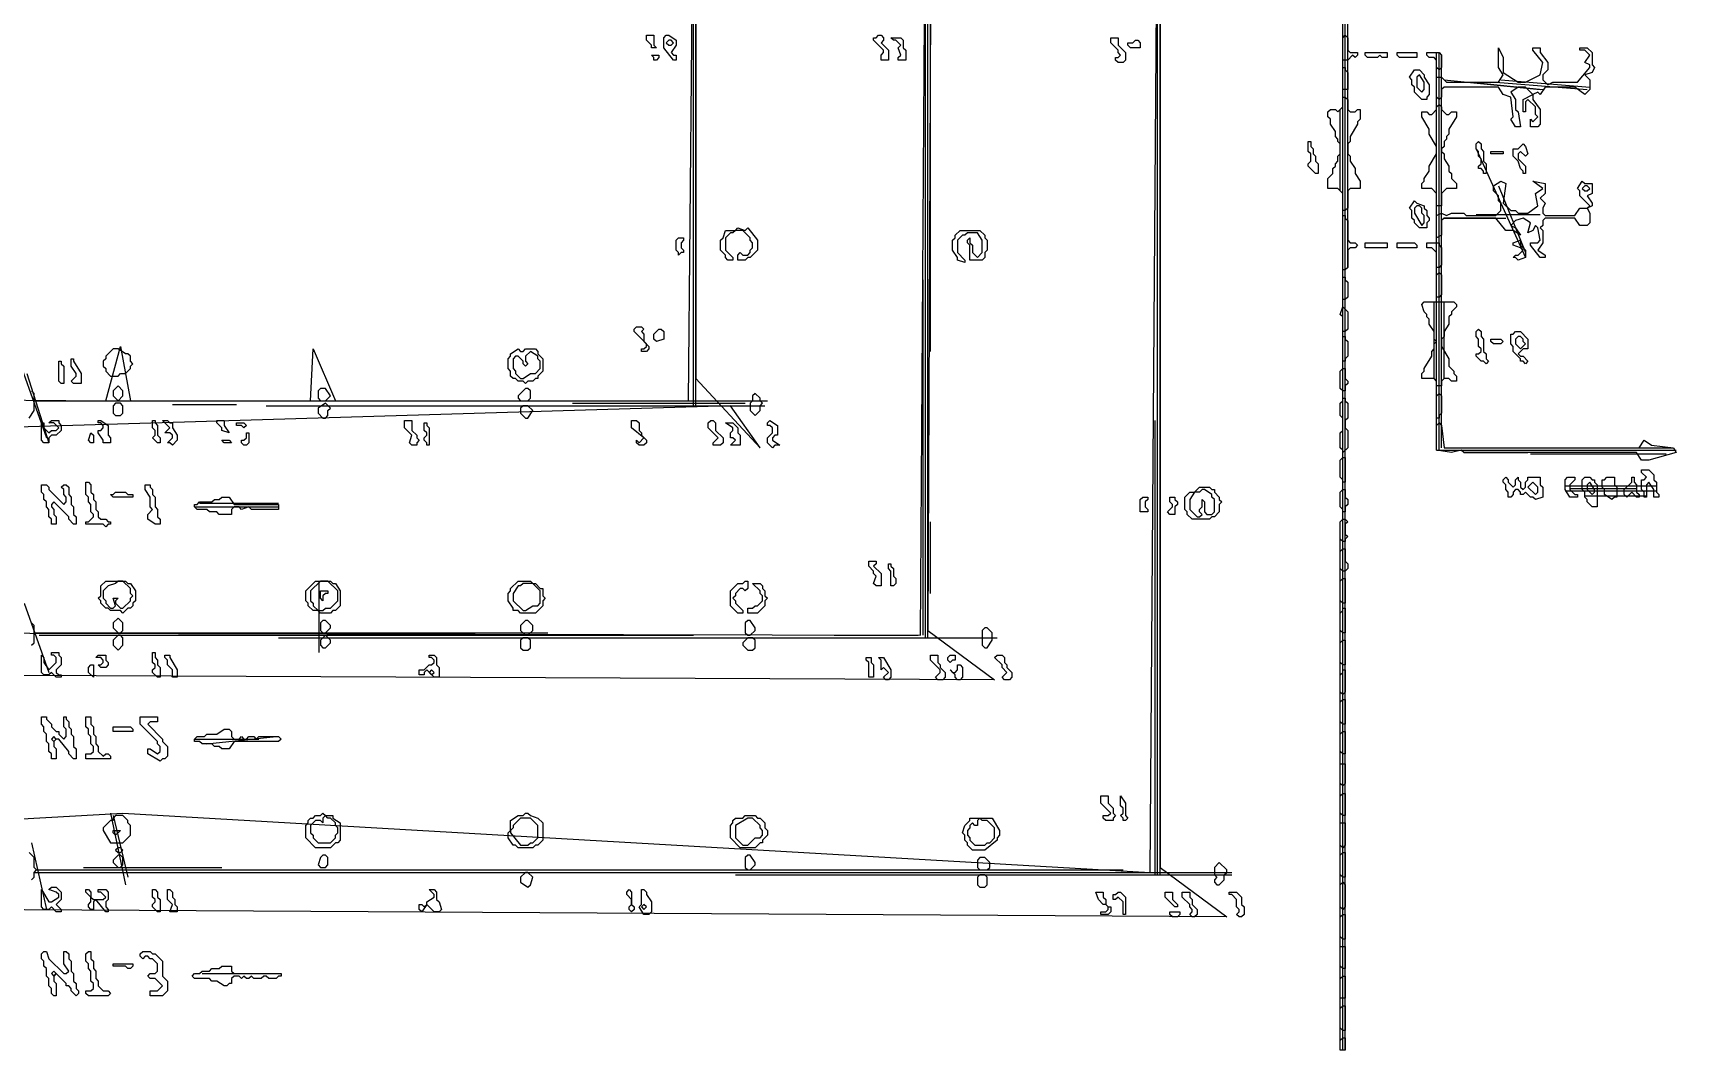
# Model space of a CAD drawing. Header units: metres. Extents: x 5 to 1373, y 11 to 1224.
# Drawn here: x 708 to 1373, y 11 to 423 of the extents above; entities that cross this region are included whole.
import ezdxf

# ---------------------------------------------------------------- set-up
doc = ezdxf.new("R2010")
doc.units = ezdxf.units.M
doc.layers.add('TRACE_DETAIL', color=7, linetype='Continuous')
doc.layers.add('TRACE_MAIN', color=7, linetype='Continuous')

msp = doc.modelspace()

# ---------------------------------------------------------------- linework, layer by layer
at = {"layer": 'TRACE_DETAIL'}
for points in [[(960, 417), (958, 417), (958, 418), (956, 420), (956, 422), (959, 422), (959, 418)], [(968, 412), (967, 412), (963, 417), (963, 421), (964, 422), (965, 422), (968, 420), (968, 418), (966, 415), (967, 414), (968, 414)], [(964, 419), (965, 418), (966, 418), (967, 419), (966, 420), (965, 420)], [(1054, 412), (1051, 412), (1051, 414), (1052, 415), (1052, 416), (1048, 420), (1048, 421), (1049, 421), (1050, 422), (1051, 422), (1052, 421), (1052, 420), (1051, 419), (1054, 416)], [(1061, 412), (1058, 412), (1058, 413), (1059, 414), (1058, 417), (1059, 418), (1057, 420), (1056, 420), (1055, 421), (1059, 421), (1060, 420), (1060, 417), (1061, 416)], [(1149, 411), (1147, 411), (1146, 412), (1146, 413), (1147, 413), (1148, 414), (1147, 415), (1147, 416), (1144, 419), (1144, 421), (1147, 421), (1147, 418), (1150, 415), (1150, 412)], [(1151, 418), (1151, 419), (1153, 419), (1154, 420), (1155, 420), (1156, 419), (1156, 417), (1152, 417)], [(1240, 412), (1238, 412), (1238, 421), (1239, 422), (1240, 421), (1240, 416), (1241, 415), (1244, 415), (1244, 414), (1243, 413), (1242, 414)], [(958, 414), (961, 414), (961, 413), (960, 412), (959, 412), (959, 413)], [(1247, 414), (1247, 415), (1256, 415), (1256, 413), (1254, 413), (1253, 414), (1252, 413), (1248, 413)], [(1260, 414), (1260, 415), (1268, 415), (1268, 413), (1261, 413)], [(1277, 408), (1276, 409), (1276, 412), (1275, 413), (1273, 413), (1272, 414), (1272, 415), (1277, 415), (1278, 414), (1278, 409)], [(1276, 397), (1276, 405), (1278, 405), (1280, 403), (1301, 403), (1303, 406), (1301, 409), (1301, 417), (1303, 413), (1303, 407), (1309, 403), (1312, 403), (1318, 406), (1319, 411), (1315, 416), (1315, 417), (1318, 417), (1318, 415), (1321, 411), (1321, 408), (1319, 406), (1319, 404), (1321, 402), (1323, 403), (1333, 403), (1338, 409), (1338, 410), (1336, 411), (1338, 414), (1336, 416), (1334, 416), (1334, 417), (1337, 417), (1339, 415), (1339, 410), (1340, 409), (1339, 407), (1336, 406), (1338, 404), (1338, 400), (1336, 398), (1332, 401), (1320, 401), (1318, 398), (1317, 399), (1315, 398), (1315, 396), (1318, 392), (1318, 386), (1317, 385), (1314, 385), (1314, 388), (1315, 387), (1317, 389), (1316, 390), (1316, 393), (1313, 396), (1312, 395), (1312, 391), (1311, 391), (1311, 396), (1315, 398), (1312, 401), (1309, 401), (1306, 399), (1308, 396), (1308, 392), (1309, 391), (1310, 385), (1308, 385), (1306, 388), (1307, 389), (1306, 397), (1303, 398), (1301, 401), (1279, 401), (1278, 400), (1278, 397), (1277, 396)], [(1240, 400), (1238, 400), (1238, 409), (1239, 409), (1239, 408), (1240, 407)], [(1272, 396), (1270, 396), (1267, 399), (1267, 401), (1266, 402), (1266, 404), (1265, 405), (1267, 408), (1269, 408), (1271, 406), (1271, 405), (1273, 402), (1273, 398), (1272, 397)], [(1270, 399), (1271, 400), (1271, 403), (1269, 406), (1268, 405), (1268, 401)], [(1238, 351), (1238, 358), (1236, 360), (1232, 360), (1232, 364), (1234, 366), (1234, 368), (1235, 369), (1235, 370), (1236, 371), (1236, 373), (1237, 374), (1237, 378), (1236, 379), (1236, 380), (1235, 381), (1235, 383), (1233, 386), (1233, 388), (1232, 389), (1232, 391), (1233, 392), (1235, 392), (1236, 391), (1238, 393), (1238, 397), (1239, 397), (1240, 396), (1240, 392), (1241, 391), (1243, 391), (1244, 392), (1245, 392), (1245, 388), (1244, 387), (1244, 386), (1241, 381), (1241, 379), (1240, 378), (1240, 374), (1241, 373), (1241, 371), (1243, 368), (1243, 366), (1245, 363), (1245, 360), (1241, 360), (1240, 359), (1240, 352), (1239, 351)], [(1278, 353), (1276, 353), (1276, 358), (1274, 360), (1270, 360), (1270, 362), (1271, 363), (1271, 364), (1273, 367), (1273, 369), (1276, 374), (1276, 377), (1273, 382), (1273, 384), (1270, 389), (1270, 391), (1272, 391), (1273, 390), (1274, 390), (1276, 392), (1276, 393), (1277, 394), (1278, 393), (1278, 392), (1280, 390), (1281, 390), (1282, 391), (1284, 391), (1284, 389), (1281, 384), (1281, 382), (1280, 381), (1280, 380), (1279, 379), (1279, 377), (1278, 376), (1278, 375), (1279, 374), (1279, 372), (1281, 369), (1281, 367), (1282, 366), (1282, 364), (1284, 362), (1284, 360), (1280, 360), (1278, 358)], [(1228, 366), (1227, 366), (1224, 369), (1224, 370), (1225, 371), (1225, 374), (1224, 375), (1224, 379), (1225, 379), (1225, 377), (1226, 376), (1226, 374), (1227, 373), (1227, 371), (1228, 370)], [(1296, 366), (1295, 366), (1295, 367), (1294, 368), (1293, 368), (1293, 369), (1294, 370), (1294, 372), (1293, 373), (1293, 375), (1292, 376), (1292, 378), (1293, 379), (1294, 378), (1294, 376), (1295, 375), (1295, 371), (1296, 370)], [(1298, 374), (1298, 375), (1303, 375), (1303, 374)], [(1312, 366), (1311, 366), (1311, 367), (1310, 368), (1309, 371), (1307, 373), (1307, 376), (1309, 376), (1311, 378), (1312, 377), (1313, 374), (1312, 373), (1310, 375), (1309, 374), (1309, 372), (1312, 369)], [(1339, 362), (1339, 358), (1337, 357), (1339, 354), (1339, 353), (1337, 352), (1338, 350), (1338, 346), (1337, 345), (1334, 345), (1332, 348), (1320, 348), (1319, 347), (1319, 345), (1318, 344), (1319, 343), (1319, 338), (1317, 335), (1320, 333), (1320, 332), (1318, 332), (1314, 337), (1314, 338), (1317, 338), (1318, 339), (1317, 344), (1316, 345), (1315, 343), (1313, 342), (1314, 346), (1311, 348), (1308, 347), (1306, 345), (1308, 344), (1310, 341), (1307, 343), (1304, 343), (1300, 348), (1279, 348), (1278, 347), (1278, 341), (1276, 340), (1276, 349), (1278, 350), (1280, 349), (1282, 350), (1287, 350), (1288, 349), (1300, 349), (1302, 351), (1302, 354), (1301, 355), (1301, 357), (1299, 359), (1299, 361), (1302, 363), (1304, 362), (1303, 354), (1306, 351), (1308, 351), (1309, 350), (1313, 350), (1317, 353), (1316, 358), (1319, 360), (1315, 363), (1320, 362), (1320, 358), (1318, 356), (1320, 354), (1319, 352), (1319, 350), (1320, 349), (1332, 349), (1334, 352), (1337, 352), (1338, 353), (1334, 357), (1334, 359), (1333, 360), (1335, 363), (1336, 362)], [(1335, 360), (1336, 359), (1337, 359), (1338, 360), (1337, 361), (1336, 361)], [(1272, 344), (1269, 344), (1267, 346), (1267, 347), (1266, 348), (1266, 351), (1265, 352), (1267, 355), (1268, 354), (1271, 353), (1271, 352), (1272, 351), (1272, 349), (1273, 348), (1273, 347), (1272, 346)], [(1270, 345), (1271, 346), (1271, 349), (1270, 350), (1270, 352), (1269, 353), (1268, 353), (1267, 352), (1267, 350)], [(1238, 327), (1238, 349), (1239, 349), (1239, 348), (1240, 347), (1240, 339), (1241, 338), (1243, 338), (1244, 337), (1243, 336), (1241, 336), (1240, 335), (1240, 328), (1239, 327)], [(969, 333), (969, 334), (968, 335), (968, 339), (969, 340), (971, 340), (971, 339), (970, 338), (970, 336), (971, 335), (971, 334), (970, 334)], [(989, 331), (988, 332), (988, 333), (986, 335), (986, 339), (987, 340), (988, 343), (992, 343), (993, 344), (996, 343), (997, 344), (1001, 339), (1001, 335), (998, 332), (997, 332), (996, 331), (993, 331), (993, 333), (994, 334), (995, 333), (997, 333), (998, 334), (998, 335), (999, 336), (999, 338), (998, 339), (998, 340), (995, 343), (992, 343), (991, 342), (990, 342), (988, 340), (988, 335), (991, 332), (991, 331)], [(1082, 331), (1082, 332), (1080, 335), (1080, 339), (1081, 340), (1081, 341), (1083, 343), (1091, 343), (1093, 341), (1093, 340), (1094, 339), (1094, 335), (1093, 334), (1093, 332), (1092, 331), (1087, 331), (1087, 337), (1086, 338), (1086, 339), (1087, 340), (1087, 338), (1088, 337), (1088, 334), (1090, 332), (1092, 334), (1092, 339), (1090, 342), (1086, 342), (1085, 341), (1084, 341), (1082, 339), (1082, 334), (1085, 331), (1085, 330)], [(1247, 336), (1247, 338), (1256, 338), (1256, 336)], [(1260, 336), (1260, 338), (1267, 338), (1268, 337), (1268, 336)], [(1277, 328), (1276, 328), (1276, 334), (1274, 336), (1272, 336), (1272, 338), (1277, 338), (1277, 337), (1278, 336), (1278, 329)], [(1309, 331), (1308, 332), (1307, 332), (1308, 333), (1309, 333), (1311, 335), (1310, 336), (1307, 337), (1307, 338), (1310, 339), (1310, 337), (1312, 335), (1312, 332)], [(1238, 315), (1238, 324), (1239, 324), (1239, 323), (1240, 322), (1240, 316), (1239, 315)], [(1276, 316), (1276, 325), (1277, 326), (1278, 325), (1278, 317), (1277, 316)], [(1276, 280), (1276, 282), (1275, 283), (1270, 283), (1270, 285), (1271, 286), (1271, 287), (1274, 292), (1274, 294), (1275, 295), (1275, 297), (1276, 298), (1275, 299), (1275, 302), (1273, 305), (1273, 307), (1272, 308), (1272, 309), (1271, 310), (1270, 313), (1271, 314), (1283, 314), (1284, 313), (1284, 312), (1282, 310), (1282, 309), (1281, 308), (1281, 305), (1279, 302), (1279, 300), (1278, 299), (1278, 296), (1281, 291), (1281, 288), (1283, 286), (1283, 285), (1284, 284), (1284, 282), (1282, 282), (1281, 283), (1279, 283), (1278, 282), (1278, 280)], [(1239, 302), (1238, 302), (1238, 308), (1237, 309), (1238, 312), (1240, 310), (1240, 303)], [(956, 294), (954, 294), (954, 295), (955, 295), (956, 296), (956, 297), (951, 302), (951, 303), (952, 304), (954, 304), (955, 303), (954, 302), (955, 301), (955, 298), (957, 296), (957, 295)], [(960, 298), (959, 299), (959, 301), (961, 303), (962, 303), (963, 302), (963, 299)], [(1238, 290), (1238, 300), (1239, 300), (1239, 299), (1240, 298), (1240, 292), (1239, 291), (1239, 290)], [(1296, 289), (1295, 290), (1294, 290), (1292, 292), (1292, 293), (1293, 293), (1294, 294), (1294, 295), (1293, 296), (1293, 299), (1292, 300), (1292, 302), (1293, 303), (1294, 302), (1294, 300), (1295, 299), (1295, 294), (1296, 293), (1296, 291), (1297, 290)], [(1312, 289), (1311, 290), (1310, 290), (1310, 291), (1307, 294), (1307, 296), (1306, 297), (1306, 301), (1307, 301), (1308, 302), (1310, 302), (1313, 299), (1313, 295), (1311, 295), (1309, 293), (1310, 292), (1311, 292), (1313, 290)], [(1310, 295), (1312, 297), (1311, 298), (1311, 299), (1310, 300), (1309, 300), (1308, 299), (1308, 297)], [(736, 288), (737, 287), (737, 286), (739, 284), (742, 284), (743, 285), (745, 285), (747, 287), (747, 288), (748, 289), (747, 290), (747, 292), (746, 293), (745, 293), (742, 295), (740, 295), (737, 292), (737, 291), (736, 290)], [(902, 283), (901, 284), (901, 286), (900, 287), (900, 291), (901, 292), (901, 293), (904, 295), (905, 294), (906, 294), (907, 295), (911, 295), (912, 294), (912, 293), (914, 291), (914, 286), (912, 284), (912, 283), (911, 283), (910, 282), (908, 282), (907, 281), (906, 282), (904, 282), (903, 283)], [(905, 283), (906, 283), (909, 285), (911, 285), (913, 287), (913, 290), (912, 291), (912, 292), (909, 294), (907, 292), (907, 290), (908, 289), (907, 288), (906, 289), (906, 290), (904, 292), (903, 292), (902, 291), (902, 287), (903, 286), (903, 285)], [(1298, 299), (1302, 299), (1303, 298), (1302, 297), (1299, 297), (1298, 298)], [(720, 281), (719, 281), (718, 282), (718, 290), (719, 290), (719, 289), (720, 288)], [(727, 281), (724, 281), (723, 282), (725, 284), (725, 285), (723, 288), (723, 291), (724, 291), (724, 290), (727, 285)], [(1238, 278), (1237, 279), (1237, 286), (1238, 287), (1239, 287), (1239, 283), (1240, 282), (1240, 281), (1239, 280), (1239, 278)], [(742, 274), (744, 276), (744, 278), (742, 280), (740, 278), (740, 276)], [(740, 269), (741, 268), (743, 268), (744, 269), (744, 272), (743, 273), (741, 273), (740, 272)], [(823, 278), (823, 275), (824, 274), (826, 274), (828, 276), (826, 279), (824, 279)], [(825, 267), (826, 267), (827, 268), (827, 270), (828, 271), (826, 273), (823, 271), (823, 269)], [(904, 275), (905, 274), (908, 274), (909, 275), (909, 278), (908, 279), (907, 279), (904, 276)], [(1000, 268), (1002, 270), (1002, 272), (1003, 273), (1002, 274), (1002, 275), (1000, 277), (999, 276), (999, 274), (998, 273), (998, 270)], [(1238, 253), (1238, 254), (1237, 255), (1237, 261), (1238, 262), (1238, 267), (1237, 268), (1237, 273), (1238, 274), (1238, 275), (1239, 275), (1239, 274), (1240, 273), (1240, 267), (1239, 266), (1239, 263), (1240, 262), (1240, 255)], [(1276, 267), (1276, 276), (1277, 277), (1278, 276), (1278, 269), (1277, 268), (1277, 267)], [(905, 271), (905, 269), (907, 267), (908, 267), (910, 270), (908, 272), (906, 272)], [(712, 257), (711, 258), (711, 265), (712, 265), (712, 263), (714, 261), (715, 262), (717, 262), (718, 263), (716, 265), (714, 265), (715, 266), (718, 266), (718, 265), (719, 264), (719, 262), (717, 260), (715, 260), (714, 259), (714, 257)], [(732, 257), (731, 257), (730, 258), (731, 261), (732, 260)], [(739, 257), (736, 257), (736, 258), (734, 261), (734, 262), (735, 262), (736, 263), (736, 264), (735, 265), (734, 265), (734, 266), (735, 266), (738, 264), (738, 260), (739, 259)], [(759, 257), (758, 257), (756, 259), (757, 260), (757, 262), (756, 263), (756, 266), (757, 266), (757, 265), (758, 264), (758, 260), (759, 259)], [(764, 256), (763, 257), (762, 257), (764, 259), (764, 260), (763, 261), (761, 261), (763, 263), (760, 266), (762, 266), (763, 265), (764, 265), (764, 263), (766, 260), (766, 258)], [(787, 261), (784, 262), (784, 263), (782, 265), (782, 266), (785, 266), (785, 264)], [(794, 264), (793, 263), (792, 264), (790, 264), (790, 265), (793, 265)], [(793, 256), (792, 257), (792, 258), (793, 258), (794, 259), (794, 261), (795, 261), (795, 257), (794, 256)], [(863, 256), (861, 256), (860, 257), (861, 260), (858, 263), (858, 266), (861, 266), (861, 262), (863, 260), (863, 259), (864, 258), (863, 257)], [(868, 256), (867, 256), (867, 257), (866, 258), (866, 259), (867, 260), (867, 261), (866, 262), (866, 265), (867, 265), (867, 264), (868, 263)], [(955, 256), (953, 256), (952, 257), (952, 258), (953, 257), (955, 259), (950, 263), (950, 266), (952, 266), (953, 265), (953, 262), (954, 261), (954, 260), (956, 258), (956, 257)], [(986, 256), (983, 256), (983, 257), (985, 259), (981, 263), (981, 265), (982, 266), (983, 266), (984, 265), (984, 262), (987, 259), (987, 257)], [(994, 256), (990, 256), (992, 258), (991, 259), (990, 259), (990, 261), (991, 262), (991, 263), (988, 265), (991, 265), (993, 263), (993, 261), (994, 260)], [(1007, 255), (1005, 257), (1005, 259), (1007, 261), (1007, 263), (1006, 264), (1005, 264), (1005, 265), (1006, 266), (1009, 264), (1009, 260), (1008, 260), (1007, 259), (1007, 258), (1010, 256), (1008, 256)], [(784, 258), (787, 258), (788, 257), (785, 257)], [(1238, 241), (1238, 242), (1237, 243), (1237, 250), (1238, 251), (1239, 251), (1239, 241)], [(715, 224), (715, 226), (714, 227), (714, 230), (713, 231), (713, 233), (712, 234), (712, 236), (711, 237), (711, 240), (713, 240), (714, 239), (714, 238), (720, 232), (721, 233), (721, 235), (720, 236), (720, 238), (719, 239), (720, 240), (721, 240), (722, 239), (722, 236), (723, 235), (723, 232), (724, 231), (724, 228), (725, 227), (725, 224), (724, 224), (722, 226), (722, 227), (716, 233), (715, 232), (715, 231), (716, 230), (716, 228), (717, 227), (717, 224)], [(739, 224), (738, 224), (737, 223), (736, 224), (729, 224), (729, 225), (730, 225), (732, 227), (732, 228), (731, 229), (731, 232), (730, 233), (730, 235), (729, 236), (729, 241), (730, 241), (731, 240), (731, 237), (732, 236), (732, 234), (733, 233), (733, 230), (734, 229), (734, 227), (735, 226), (737, 226), (738, 225), (739, 225)], [(759, 224), (757, 224), (754, 226), (754, 228), (756, 230), (755, 231), (755, 235), (753, 238), (753, 240), (755, 240), (755, 239), (756, 238), (756, 236), (757, 235), (757, 231), (758, 230), (758, 227), (759, 226)], [(1319, 235), (1316, 234), (1315, 235), (1314, 235), (1312, 237), (1311, 236), (1310, 236), (1310, 237), (1309, 238), (1308, 238), (1307, 237), (1307, 236), (1306, 235), (1305, 235), (1305, 237), (1304, 238), (1304, 240), (1303, 241), (1303, 242), (1304, 243), (1305, 242), (1305, 241), (1307, 239), (1308, 240), (1308, 242), (1309, 243), (1309, 242), (1310, 241), (1310, 239), (1311, 238), (1312, 239), (1312, 241), (1313, 242), (1313, 243), (1318, 243), (1318, 240), (1319, 239)], [(1316, 236), (1317, 237), (1317, 239), (1315, 241), (1313, 239)], [(1330, 235), (1328, 238), (1328, 242), (1329, 243), (1332, 243), (1332, 242), (1330, 240), (1330, 238), (1332, 236), (1333, 236), (1333, 235)], [(1341, 231), (1339, 231), (1337, 233), (1337, 234), (1336, 235), (1336, 237), (1335, 238), (1335, 242), (1336, 243), (1338, 243), (1339, 242), (1340, 242), (1340, 241), (1341, 240)], [(1339, 236), (1340, 237), (1340, 238), (1338, 241), (1337, 240), (1337, 238)], [(1347, 234), (1344, 236), (1344, 238), (1343, 239), (1343, 242), (1344, 242), (1345, 243), (1348, 243), (1348, 240), (1349, 239), (1349, 235), (1348, 235)], [(1353, 235), (1352, 236), (1352, 238), (1355, 241), (1355, 243), (1356, 243), (1356, 241), (1357, 240), (1357, 237), (1358, 236), (1358, 235), (1357, 235), (1355, 237)], [(1366, 235), (1364, 235), (1364, 238), (1362, 241), (1361, 240), (1361, 235), (1360, 235), (1360, 237), (1359, 238), (1359, 242), (1360, 242), (1361, 243), (1359, 245), (1359, 246), (1362, 246), (1364, 244), (1364, 242), (1365, 241), (1365, 237), (1366, 236)], [(739, 236), (740, 236), (741, 237), (745, 237), (746, 236), (748, 236), (748, 235), (740, 235)], [(773, 231), (773, 232), (774, 232), (775, 233), (780, 233), (781, 234), (783, 234), (784, 235), (787, 235), (789, 232), (807, 232), (807, 230), (796, 230), (795, 231), (792, 230), (791, 231), (789, 231), (788, 230), (788, 228), (783, 228), (782, 229), (779, 229), (778, 230), (774, 230)], [(1156, 229), (1156, 234), (1157, 235), (1159, 235), (1159, 234), (1158, 233), (1158, 231), (1159, 230), (1159, 229)], [(1168, 228), (1167, 229), (1169, 231), (1169, 232), (1168, 233), (1168, 235), (1170, 235), (1170, 234), (1171, 233), (1171, 232), (1170, 231), (1170, 228)], [(1177, 226), (1175, 228), (1175, 229), (1174, 230), (1174, 235), (1176, 237), (1178, 237), (1180, 239), (1184, 239), (1185, 238), (1186, 238), (1186, 237), (1188, 235), (1188, 234), (1189, 233), (1188, 232), (1188, 229), (1186, 227), (1185, 227), (1184, 226)], [(1179, 227), (1180, 227), (1181, 228), (1180, 229), (1180, 230), (1181, 231), (1181, 234), (1182, 233), (1182, 229), (1183, 228), (1185, 228), (1186, 229), (1186, 234), (1185, 235), (1185, 236), (1182, 238), (1181, 238), (1180, 237), (1178, 237), (1176, 234), (1176, 230)], [(1238, 229), (1238, 230), (1237, 231), (1237, 237), (1238, 238), (1239, 238), (1239, 235), (1240, 234), (1240, 232), (1239, 231), (1239, 229)], [(1238, 217), (1237, 218), (1237, 225), (1238, 226), (1239, 226), (1240, 225), (1239, 224), (1239, 220), (1240, 219), (1239, 218), (1239, 217)], [(1238, 205), (1237, 206), (1237, 213), (1238, 214), (1239, 214), (1239, 209), (1240, 208), (1240, 206), (1239, 205)], [(1051, 199), (1049, 199), (1048, 200), (1049, 203), (1048, 204), (1048, 205), (1046, 207), (1046, 209), (1049, 209), (1049, 208), (1048, 207), (1051, 204)], [(1056, 199), (1055, 199), (1055, 205), (1054, 206), (1054, 208), (1055, 208), (1055, 207), (1056, 206), (1056, 203), (1057, 202), (1057, 200)], [(748, 191), (747, 190), (746, 190), (744, 188), (743, 189), (739, 189), (738, 190), (737, 190), (735, 192), (735, 193), (734, 194), (735, 195), (735, 199), (737, 201), (745, 201), (746, 200), (747, 200), (749, 197), (749, 193), (748, 192)], [(739, 190), (740, 190), (741, 191), (740, 194), (742, 194), (741, 193), (741, 192), (743, 190), (744, 190), (747, 193), (747, 194), (748, 195), (747, 196), (747, 198), (744, 201), (742, 201), (741, 200), (738, 199), (736, 197), (736, 194), (737, 193), (737, 192)], [(821, 189), (819, 191), (819, 192), (818, 193), (818, 197), (822, 201), (828, 201), (829, 200), (830, 200), (832, 197), (832, 191), (830, 189), (829, 189), (828, 188), (824, 188), (823, 189)], [(823, 189), (825, 189), (826, 190), (828, 190), (831, 193), (831, 197), (827, 201), (824, 201), (820, 197), (820, 193), (821, 192), (821, 191)], [(902, 189), (902, 190), (900, 193), (900, 196), (901, 197), (901, 198), (904, 201), (909, 201), (910, 200), (911, 200), (913, 198), (914, 198), (914, 195), (915, 194), (914, 193), (914, 191), (911, 188), (905, 188), (904, 189)], [(906, 189), (907, 189), (910, 191), (912, 191), (913, 192), (913, 197), (910, 200), (906, 200), (905, 199), (904, 199), (902, 196), (902, 193)], [(993, 188), (990, 191), (990, 197), (993, 200), (995, 200), (996, 201), (997, 201), (997, 198), (996, 197), (995, 198), (994, 198), (992, 196), (992, 195), (991, 194), (992, 193), (992, 192), (995, 189), (995, 188)], [(997, 188), (997, 190), (999, 190), (1000, 191), (1001, 191), (1003, 193), (1003, 195), (1002, 196), (1002, 197), (999, 200), (1002, 200), (1003, 199), (1003, 198), (1004, 197), (1004, 195), (1005, 194), (1004, 193), (1004, 191), (1001, 188)], [(1238, 192), (1237, 193), (1237, 201), (1238, 202), (1239, 202), (1239, 192)], [(825, 193), (824, 194), (824, 197), (827, 197), (827, 196), (826, 196), (825, 195)], [(1238, 180), (1237, 181), (1237, 188), (1238, 189), (1238, 190), (1239, 190), (1239, 180)], [(743, 180), (744, 181), (744, 184), (742, 186), (740, 184), (740, 182), (742, 180)], [(824, 181), (825, 180), (826, 180), (828, 182), (828, 183), (826, 185), (825, 185), (824, 184)], [(907, 179), (908, 179), (910, 181), (910, 183), (908, 185), (907, 185), (905, 183), (905, 181)], [(997, 179), (998, 179), (1000, 181), (1000, 182), (998, 185), (997, 185), (996, 184), (996, 180)], [(1093, 174), (1094, 174), (1096, 177), (1096, 180), (1094, 182), (1093, 182), (1092, 181), (1092, 175)], [(742, 173), (744, 175), (744, 178), (743, 179), (742, 179), (740, 177), (740, 175)], [(824, 175), (825, 174), (826, 174), (828, 176), (828, 177), (826, 179), (824, 177)], [(905, 174), (906, 173), (908, 173), (909, 174), (909, 177), (908, 178), (906, 178), (905, 177)], [(995, 175), (997, 173), (999, 173), (1000, 174), (1000, 177), (999, 178), (997, 178), (995, 176)], [(1238, 167), (1237, 168), (1237, 176), (1238, 177), (1239, 177), (1239, 167)], [(719, 162), (717, 162), (715, 164), (714, 163), (712, 163), (711, 164), (711, 171), (712, 170), (712, 168), (714, 165), (717, 168), (717, 170), (716, 171), (715, 171), (715, 172), (718, 172), (718, 171), (719, 170), (719, 167), (717, 165), (717, 164), (718, 163), (719, 163)], [(732, 162), (730, 164), (730, 166), (731, 167), (732, 167)], [(735, 166), (734, 167), (735, 167), (736, 168), (736, 169), (735, 170), (733, 170), (734, 171), (737, 171), (737, 169), (738, 168), (738, 167), (737, 166)], [(759, 162), (758, 162), (756, 164), (756, 165), (757, 166), (757, 167), (756, 168), (756, 172), (757, 172), (757, 170), (758, 169), (758, 167), (759, 166)], [(766, 162), (764, 162), (764, 165), (762, 167), (762, 169), (761, 170), (761, 171), (763, 171), (763, 170), (766, 165)], [(872, 162), (870, 162), (867, 165), (866, 164), (866, 163), (864, 163), (864, 165), (866, 165), (868, 167), (869, 167), (870, 168), (870, 169), (869, 170), (868, 170), (868, 171), (870, 171), (871, 170), (871, 167), (872, 166)], [(1048, 162), (1046, 162), (1046, 168), (1045, 169), (1045, 170), (1047, 170), (1047, 168), (1048, 167)], [(1054, 161), (1053, 161), (1052, 162), (1054, 164), (1052, 166), (1051, 165), (1051, 169), (1050, 170), (1052, 170), (1055, 165), (1055, 162)], [(1076, 161), (1074, 161), (1073, 162), (1075, 164), (1075, 165), (1071, 169), (1071, 171), (1074, 171), (1074, 168), (1075, 167), (1075, 166), (1077, 164), (1077, 162)], [(1079, 168), (1078, 169), (1078, 170), (1079, 171), (1081, 171), (1081, 169), (1080, 169)], [(1082, 161), (1081, 162), (1081, 163), (1079, 165), (1080, 164), (1081, 164), (1082, 165), (1082, 167), (1083, 167), (1084, 166), (1084, 162), (1083, 161)], [(1103, 161), (1101, 161), (1100, 162), (1102, 164), (1100, 166), (1100, 167), (1097, 170), (1098, 171), (1100, 171), (1101, 170), (1101, 168), (1102, 167), (1102, 166), (1104, 164), (1104, 162)], [(868, 164), (869, 163), (870, 164), (869, 165)], [(1238, 155), (1237, 156), (1237, 163), (1238, 164), (1238, 165), (1239, 165), (1239, 156)], [(1238, 143), (1237, 144), (1237, 152), (1238, 153), (1239, 153), (1239, 143)], [(715, 129), (715, 131), (714, 132), (714, 135), (713, 136), (713, 139), (712, 140), (712, 142), (711, 143), (711, 146), (713, 146), (713, 145), (715, 143), (715, 142), (717, 140), (718, 140), (718, 139), (720, 137), (721, 138), (721, 141), (720, 142), (720, 146), (721, 146), (721, 145), (722, 144), (722, 142), (723, 141), (723, 139), (724, 138), (724, 134), (725, 133), (725, 129), (724, 129), (722, 131), (722, 132), (718, 137), (717, 137), (716, 136), (716, 134), (717, 133), (717, 129)], [(739, 129), (729, 129), (729, 131), (731, 131), (732, 132), (732, 134), (731, 135), (731, 138), (730, 139), (730, 141), (729, 142), (729, 146), (731, 146), (731, 143), (732, 142), (732, 139), (733, 138), (733, 135), (734, 134), (734, 132), (736, 130), (737, 131), (738, 131), (739, 130)], [(740, 140), (740, 142), (747, 142), (748, 141), (748, 140)], [(761, 129), (760, 129), (759, 128), (754, 131), (754, 133), (755, 133), (758, 131), (759, 132), (759, 134), (758, 135), (758, 136), (751, 143), (751, 146), (758, 146), (758, 144), (755, 144), (754, 143), (760, 137), (760, 136), (762, 134), (762, 130)], [(773, 136), (773, 137), (774, 138), (777, 138), (778, 139), (782, 139), (785, 141), (787, 141), (788, 140), (788, 138), (789, 137), (791, 137), (792, 138), (793, 137), (794, 137), (795, 138), (797, 138), (798, 137), (799, 138), (807, 138), (808, 137), (807, 136), (789, 136), (787, 133), (784, 133), (783, 134), (781, 134), (780, 135), (776, 135), (775, 136)], [(1238, 131), (1237, 132), (1237, 139), (1238, 140), (1239, 140), (1239, 131)], [(715, 137), (716, 136), (717, 137), (716, 138)], [(1238, 118), (1237, 119), (1237, 127), (1239, 127), (1239, 119)], [(1145, 104), (1142, 104), (1141, 105), (1141, 106), (1143, 106), (1144, 107), (1140, 111), (1140, 114), (1143, 114), (1143, 111), (1145, 109), (1145, 107), (1146, 106), (1145, 105)], [(1150, 104), (1149, 104), (1149, 105), (1148, 106), (1149, 107), (1149, 109), (1148, 110), (1148, 114), (1150, 111), (1150, 106), (1151, 105)], [(1238, 106), (1237, 107), (1237, 114), (1238, 115), (1239, 115), (1239, 106)], [(822, 93), (818, 97), (818, 102), (819, 103), (819, 104), (820, 105), (821, 105), (822, 106), (824, 106), (825, 107), (826, 106), (829, 106), (829, 105), (832, 103), (832, 96), (831, 95), (830, 95), (828, 93)], [(904, 93), (903, 94), (902, 94), (900, 97), (900, 99), (901, 100), (901, 104), (904, 106), (906, 106), (907, 107), (908, 107), (909, 106), (912, 105), (914, 103), (914, 96), (912, 94), (911, 94), (910, 93)], [(739, 95), (744, 95), (747, 98), (747, 102), (746, 103), (746, 104), (744, 106), (741, 106), (740, 105), (740, 104), (739, 104), (736, 101), (736, 100)], [(740, 99), (740, 100), (743, 100), (741, 98)], [(823, 95), (828, 95), (830, 97), (830, 98), (831, 99), (831, 101), (830, 102), (830, 103), (828, 105), (827, 105), (826, 106), (825, 105), (825, 103), (824, 104), (822, 104), (820, 102), (820, 99), (821, 98), (821, 97)], [(905, 94), (908, 94), (909, 95), (910, 95), (912, 97), (912, 102), (909, 105), (905, 105), (902, 102), (902, 101), (901, 100), (901, 99)], [(994, 93), (990, 97), (990, 102), (991, 103), (991, 104), (992, 105), (995, 105), (996, 106), (1000, 106), (1001, 105), (1002, 105), (1004, 103), (1004, 101), (1005, 100), (1005, 98), (1003, 96), (1003, 95), (1002, 95), (1000, 93)], [(995, 94), (997, 94), (1000, 97), (1002, 97), (1003, 98), (1003, 100), (1002, 101), (1002, 102), (999, 105), (997, 105), (992, 102), (992, 97)], [(1088, 92), (1086, 94), (1086, 95), (1085, 96), (1085, 98), (1084, 99), (1085, 102), (1087, 104), (1087, 105), (1096, 105), (1099, 100), (1099, 98), (1098, 97), (1098, 96), (1093, 92)], [(1086, 98), (1087, 97), (1087, 96), (1089, 94), (1093, 94), (1094, 95), (1095, 95), (1097, 97), (1097, 101), (1094, 104), (1092, 104), (1091, 105), (1090, 104), (1090, 102), (1089, 102), (1088, 103), (1087, 102), (1087, 101), (1086, 100)], [(1238, 93), (1237, 94), (1237, 103), (1239, 103), (1239, 94)], [(742, 85), (743, 85), (744, 86), (744, 89), (743, 90), (742, 90), (740, 88), (740, 87)], [(741, 92), (742, 91), (743, 91), (744, 92), (743, 93), (742, 93)], [(823, 86), (824, 85), (826, 85), (827, 86), (827, 89), (826, 90), (825, 90), (824, 89)], [(997, 84), (998, 84), (1000, 86), (1000, 87), (998, 90), (997, 90), (996, 89), (996, 85)], [(1090, 85), (1091, 84), (1094, 84), (1095, 85), (1095, 87), (1093, 89), (1091, 89), (1090, 88)], [(1187, 78), (1188, 78), (1190, 80), (1190, 82), (1191, 83), (1191, 84), (1188, 87), (1186, 85), (1186, 82), (1187, 81), (1186, 80), (1186, 79)], [(1238, 81), (1237, 82), (1237, 90), (1238, 91), (1239, 91), (1239, 81)], [(908, 77), (909, 78), (910, 81), (908, 83), (907, 83), (905, 81), (905, 79)], [(1090, 78), (1091, 77), (1093, 77), (1094, 78), (1094, 81), (1093, 82), (1091, 82), (1090, 81)], [(719, 67), (717, 67), (715, 69), (714, 68), (712, 68), (711, 69), (711, 76), (714, 71), (715, 71), (718, 73), (718, 74), (717, 75), (714, 76), (715, 77), (717, 77), (719, 75), (719, 72), (717, 70), (719, 68)], [(738, 67), (737, 67), (733, 72), (732, 71), (732, 68), (731, 68), (730, 69), (730, 70), (731, 71), (731, 73), (729, 75), (729, 76), (730, 76), (731, 75), (731, 73), (732, 72), (736, 72), (737, 73), (735, 75), (734, 75), (734, 76), (737, 76), (738, 75), (738, 72), (737, 71), (737, 69), (738, 68)], [(759, 67), (758, 67), (756, 69), (756, 70), (757, 71), (757, 72), (756, 73), (756, 76), (757, 76), (758, 75), (758, 73), (759, 72)], [(766, 67), (763, 67), (764, 70), (762, 72), (762, 76), (763, 76), (764, 75), (764, 73), (765, 72), (765, 70), (766, 69)], [(865, 67), (864, 68), (864, 70), (865, 70), (866, 69), (867, 70), (867, 71), (870, 73), (870, 74), (868, 76), (870, 76), (871, 75), (871, 72), (872, 71), (873, 68), (872, 67), (870, 67), (867, 70)], [(950, 67), (949, 68), (949, 69), (950, 70), (950, 72), (948, 74), (948, 75), (949, 76), (950, 75), (950, 70), (951, 69), (951, 68)], [(957, 66), (955, 66), (953, 69), (954, 70), (954, 76), (955, 76), (956, 75), (956, 74), (958, 71), (958, 67)], [(1143, 66), (1140, 66), (1140, 67), (1142, 67), (1143, 68), (1143, 69), (1142, 70), (1141, 70), (1139, 72), (1138, 75), (1141, 75), (1141, 73), (1142, 72), (1142, 70), (1143, 69), (1144, 69), (1144, 67)], [(1150, 66), (1149, 66), (1149, 71), (1147, 73), (1146, 72), (1145, 72), (1145, 74), (1146, 74), (1147, 75), (1148, 75), (1150, 73)], [(1171, 69), (1170, 69), (1166, 73), (1166, 75), (1169, 75), (1169, 72), (1171, 70)], [(1178, 65), (1177, 65), (1176, 66), (1177, 67), (1177, 68), (1176, 69), (1176, 70), (1173, 73), (1173, 75), (1176, 75), (1176, 73), (1177, 72), (1177, 70), (1179, 68), (1179, 66)], [(1197, 65), (1196, 65), (1195, 66), (1196, 67), (1196, 68), (1195, 69), (1195, 72), (1193, 74), (1192, 74), (1192, 75), (1195, 75), (1197, 73), (1197, 70), (1198, 69), (1198, 66)], [(1238, 68), (1237, 69), (1237, 78), (1238, 79), (1239, 78), (1239, 69)], [(954, 69), (955, 68), (956, 69), (955, 70)], [(1168, 66), (1168, 67), (1172, 67), (1172, 66), (1171, 65), (1169, 65)], [(1238, 56), (1237, 57), (1237, 65), (1238, 66), (1239, 66), (1239, 56)], [(716, 33), (715, 34), (715, 36), (714, 37), (714, 40), (713, 41), (713, 44), (712, 45), (712, 47), (711, 48), (711, 50), (712, 51), (713, 51), (714, 48), (720, 42), (721, 42), (722, 43), (720, 46), (720, 51), (721, 51), (722, 50), (722, 48), (723, 47), (723, 43), (724, 42), (724, 39), (725, 38), (725, 36), (726, 35), (726, 34), (725, 33), (723, 35), (723, 36), (722, 37), (721, 37), (721, 38), (717, 42), (716, 41), (716, 39), (717, 38), (717, 33)], [(738, 33), (730, 33), (729, 34), (729, 35), (731, 35), (732, 36), (732, 38), (731, 39), (731, 43), (730, 44), (730, 46), (729, 47), (729, 50), (730, 51), (731, 51), (731, 48), (732, 47), (732, 44), (733, 43), (733, 40), (734, 39), (734, 37), (736, 35), (738, 35), (739, 34)], [(760, 33), (755, 33), (755, 35), (758, 35), (760, 37), (757, 40), (755, 40), (754, 41), (755, 42), (757, 42), (758, 43), (758, 46), (756, 48), (755, 48), (754, 49), (753, 49), (752, 48), (751, 49), (751, 50), (752, 51), (755, 51), (756, 50), (757, 50), (760, 47), (760, 41), (762, 39), (762, 35)], [(1239, 44), (1238, 44), (1237, 45), (1237, 53), (1239, 53)], [(715, 42), (716, 41), (717, 42), (716, 43)], [(748, 45), (747, 44), (746, 44), (745, 45), (740, 45), (740, 46), (748, 46)], [(772, 41), (773, 42), (775, 42), (776, 43), (779, 43), (780, 44), (783, 44), (784, 45), (788, 45), (788, 43), (789, 42), (808, 42), (808, 41), (807, 41), (806, 40), (803, 40), (802, 41), (801, 41), (800, 40), (797, 40), (796, 41), (795, 40), (794, 40), (793, 41), (792, 40), (791, 41), (789, 41), (788, 40), (788, 38), (787, 38), (786, 37), (785, 37), (782, 39), (780, 39), (779, 40), (773, 40)], [(1237, 32), (1237, 40), (1238, 41), (1239, 41), (1239, 32)], [(1238, 19), (1237, 20), (1237, 28), (1238, 29), (1239, 29), (1239, 19)], [(1237, 11), (1237, 15), (1238, 16), (1239, 16), (1239, 11)]]:
    msp.add_lwpolyline(points, close=True, dxfattribs=at)
for points in [[(706, 267), (708, 270), (708, 277), (707, 278)], [(707, 175), (708, 176), (708, 183), (707, 184)], [(707, 80), (708, 81), (708, 83), (709, 84), (708, 85), (708, 89), (706, 91)]]:
    msp.add_lwpolyline(points, dxfattribs=at)
at = {"layer": 'TRACE_MAIN'}
for p, q in [((1164, 82), (1164, 931)), ((1240, 328), (1240, 931)), ((1239, 11), (1239, 922)), ((976, 272), (976, 914)), ((975, 272), (975, 874)), ((1069, 178), (1069, 846)), ((1070, 178), (1070, 846)), ((1071, 294), (1071, 846)), ((1163, 82), (1163, 773)), ((1238, 11), (1238, 653)), ((1276, 255), (1276, 415)), ((1277, 254), (1277, 415)), ((1278, 255), (1278, 414)), ((1279, 404), (1318, 400)), ((1290, 403), (1319, 400)), ((1300, 403), (1337, 400)), ((1302, 404), (1338, 401)), ((1237, 359), (1237, 392)), ((1292, 376), (1312, 332)), ((1301, 361), (1312, 334)), ((1279, 348), (1304, 348)), ((1292, 349.5), (1318, 349.5)), ((1068, 179), (1068, 323)), ((1275, 283), (1275, 314)), ((1279, 283), (1279, 314)), ((703, 287), (713, 259)), ((705, 285), (714, 257)), ((708, 274), (1005, 274)), ((926, 273), (996, 273)), ((764, 272.5), (790, 272.5)), ((802, 272), (1004, 272)), ((1162, 82), (1162, 266)), ((1276, 254), (1373, 254)), ((1287, 253), (1313, 253)), ((1298, 255), (1334, 255)), ((1335, 255), (1372, 255)), ((1314, 252.5), (1369, 252.5)), ((1328, 239.5), (1365, 239.5)), ((1328, 237.5), (1365, 237.5)), ((1330, 238.5), (1357, 238.5)), ((1336, 235.5), (1361, 235.5)), ((773, 231), (807, 231)), ((775, 232.5), (807, 232.5)), ((1071, 196), (1071, 225)), ((1237, 11), (1237, 225)), ((823.5, 172), (823.5, 201)), ((704, 192), (714, 164)), ((708, 180), (916, 180)), ((710, 179), (975, 179)), ((807, 178), (1098, 178)), ((1032, 179), (1066, 179)), ((773, 137), (799, 137)), ((778, 135), (806, 138)), ((739, 107), (745, 78)), ((740, 106), (746, 81)), ((707, 95), (713, 68)), ((708, 83), (1193, 83)), ((709, 84), (1149, 84)), ((728, 85), (784, 85)), ((992, 82), (1193, 82)), ((776, 42), (806, 42))]:
    msp.add_line(p, q, dxfattribs=at)
for points in [[(333, 70), (369, 88), (369, 490), (297, 505), (367, 499), (369, 567), (370, 444), (399, 444), (370, 436), (372, 86), (744, 107), (1160, 83), (1163, 490), (1091, 502), (1161, 496), (1165, 565), (1164, 442), (1194, 430), (1164, 433), (1164, 85), (1191, 65)], [(1373, 253), (1362, 250), (1359, 250), (1357, 253), (1287, 253), (1286, 254), (1282, 253), (1276, 254), (1276, 264), (1277, 265), (1278, 264), (1279, 255), (1358, 255), (1360, 258), (1363, 256), (1372, 255)]]:
    msp.add_lwpolyline(points, close=True, dxfattribs=at)
for points in [[(646, 180), (1067, 179), (1069, 491), (997, 502), (1061, 502), (1070, 566), (1071, 440), (1100, 432), (1071, 434), (1070, 181), (1097, 161), (430, 164)], [(607, 275), (737, 274), (743, 296), (747, 274), (820, 274), (821, 295), (830, 274), (973, 274), (975, 492), (902, 502), (973, 497), (963, 550), (976, 570), (991, 549), (977, 441), (1006, 431), (976, 434), (976, 283), (1002, 255), (990, 272), (525, 258)]]:
    msp.add_lwpolyline(points, dxfattribs=at)

doc.saveas('drawing.dxf')
